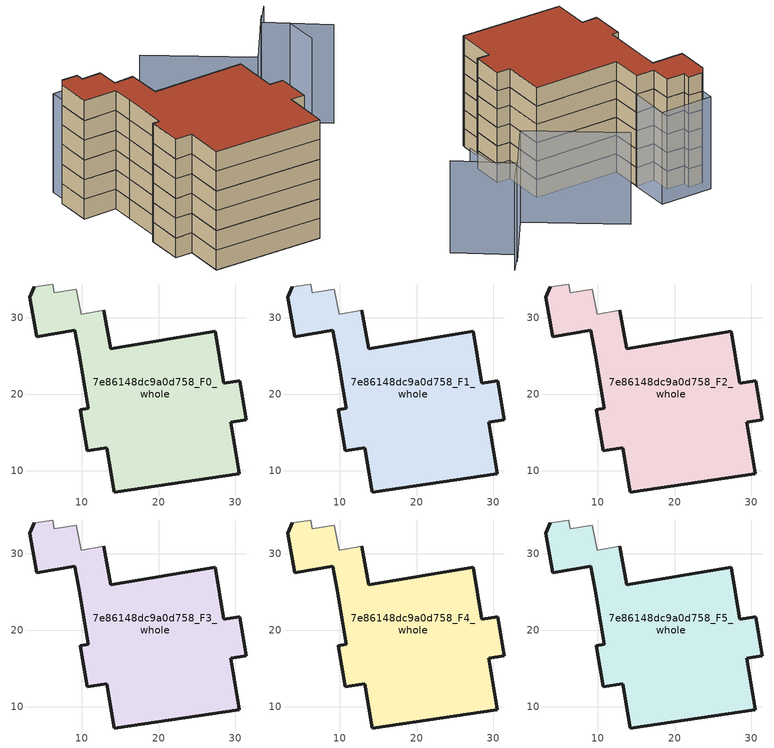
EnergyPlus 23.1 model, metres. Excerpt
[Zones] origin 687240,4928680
7e86148dc9a0d758_F0_whole
 floor ground (EU_floor_Construction): 30.5,9.63 30.43,10.08 29.38,16.33 31.44,16.67 30.6,21.75 28.52,21.41 27.37,28.23 13.77,25.92 12.81,30.97 9.88,30.41 9.28,33.7 6.37,33.2 6.17,34.37 3.9,34.02 3.8,34 3.18,32.65 4.08,27.47 9.08,28.33 9.62,25.21 10.82,18.16 9.8,17.98 10.71,12.58 13.25,13.01 14.22,7.23 z0
 wall outside (EU_wall_Construction): 12.81,30.97 13.77,25.92 27.37,28.23 28.52,21.41 30.6,21.75 31.44,16.67 29.38,16.33 30.43,10.08 30.5,9.63 14.22,7.23 13.25,13.01 10.71,12.58 9.8,17.98 10.82,18.16 9.62,25.21 9.08,28.33 4.08,27.47 3.18,32.65 3.8,34 z0:3
 wall adiabatic (EU_wall_Construction): 3.8,34 3.9,34.02 6.17,34.37 6.37,33.2 9.28,33.7 9.88,30.41 12.81,30.97 z0:3
7e86148dc9a0d758_F1_whole
 floor to 7e86148dc9a0d758_F0_whole (EU_floor_Construction): 30.5,9.63 30.43,10.08 29.38,16.33 31.44,16.67 30.6,21.75 28.52,21.41 27.37,28.23 13.77,25.92 12.81,30.97 9.88,30.41 9.28,33.7 6.37,33.2 6.17,34.37 3.9,34.02 3.8,34 3.18,32.65 4.08,27.47 9.08,28.33 9.62,25.21 10.82,18.16 9.8,17.98 10.71,12.58 13.25,13.01 14.22,7.23 z3
 wall outside (EU_wall_Construction): 12.81,30.97 13.77,25.92 27.37,28.23 28.52,21.41 30.6,21.75 31.44,16.67 29.38,16.33 30.43,10.08 30.5,9.63 14.22,7.23 13.25,13.01 10.71,12.58 9.8,17.98 10.82,18.16 9.62,25.21 9.08,28.33 4.08,27.47 3.18,32.65 3.8,34 z3:6
 wall adiabatic (EU_wall_Construction): 3.8,34 3.9,34.02 6.17,34.37 6.37,33.2 9.28,33.7 9.88,30.41 12.81,30.97 z3:6
7e86148dc9a0d758_F2_whole
 floor to 7e86148dc9a0d758_F1_whole (EU_floor_Construction): 30.5,9.63 30.43,10.08 29.38,16.33 31.44,16.67 30.6,21.75 28.52,21.41 27.37,28.23 13.77,25.92 12.81,30.97 9.88,30.41 9.28,33.7 6.37,33.2 6.17,34.37 3.9,34.02 3.8,34 3.18,32.65 4.08,27.47 9.08,28.33 9.62,25.21 10.82,18.16 9.8,17.98 10.71,12.58 13.25,13.01 14.22,7.23 z6
 wall outside (EU_wall_Construction): 12.81,30.97 13.77,25.92 27.37,28.23 28.52,21.41 30.6,21.75 31.44,16.67 29.38,16.33 30.43,10.08 30.5,9.63 14.22,7.23 13.25,13.01 10.71,12.58 9.8,17.98 10.82,18.16 9.62,25.21 9.08,28.33 4.08,27.47 3.18,32.65 3.8,34 z6:9
 wall adiabatic (EU_wall_Construction): 3.8,34 3.9,34.02 6.17,34.37 6.37,33.2 9.28,33.7 9.88,30.41 12.81,30.97 z6:9
7e86148dc9a0d758_F3_whole
 floor to 7e86148dc9a0d758_F2_whole (EU_floor_Construction): 30.5,9.63 30.43,10.08 29.38,16.33 31.44,16.67 30.6,21.75 28.52,21.41 27.37,28.23 13.77,25.92 12.81,30.97 9.88,30.41 9.28,33.7 6.37,33.2 6.17,34.37 3.9,34.02 3.8,34 3.18,32.65 4.08,27.47 9.08,28.33 9.62,25.21 10.82,18.16 9.8,17.98 10.71,12.58 13.25,13.01 14.22,7.23 z9
 wall outside (EU_wall_Construction): 12.81,30.97 13.77,25.92 27.37,28.23 28.52,21.41 30.6,21.75 31.44,16.67 29.38,16.33 30.43,10.08 30.5,9.63 14.22,7.23 13.25,13.01 10.71,12.58 9.8,17.98 10.82,18.16 9.62,25.21 9.08,28.33 4.08,27.47 3.18,32.65 3.8,34 z9:12
 wall adiabatic (EU_wall_Construction): 3.8,34 3.9,34.02 6.17,34.37 6.37,33.2 9.28,33.7 9.88,30.41 12.81,30.97 z9:12
7e86148dc9a0d758_F4_whole
 floor to 7e86148dc9a0d758_F3_whole (EU_floor_Construction): 30.5,9.63 30.43,10.08 29.38,16.33 31.44,16.67 30.6,21.75 28.52,21.41 27.37,28.23 13.77,25.92 12.81,30.97 9.88,30.41 9.28,33.7 6.37,33.2 6.17,34.37 3.9,34.02 3.8,34 3.18,32.65 4.08,27.47 9.08,28.33 9.62,25.21 10.82,18.16 9.8,17.98 10.71,12.58 13.25,13.01 14.22,7.23 z12
 wall outside (EU_wall_Construction): 12.81,30.97 13.77,25.92 27.37,28.23 28.52,21.41 30.6,21.75 31.44,16.67 29.38,16.33 30.43,10.08 30.5,9.63 14.22,7.23 13.25,13.01 10.71,12.58 9.8,17.98 10.82,18.16 9.62,25.21 9.08,28.33 4.08,27.47 3.18,32.65 3.8,34 z12:15
 wall adiabatic (EU_wall_Construction): 3.8,34 3.9,34.02 6.17,34.37 6.37,33.2 9.28,33.7 9.88,30.41 12.81,30.97 z12:15
7e86148dc9a0d758_F5_whole
 floor to 7e86148dc9a0d758_F4_whole (EU_floor_Construction): 30.5,9.63 30.43,10.08 29.38,16.33 31.44,16.67 30.6,21.75 28.52,21.41 27.37,28.23 13.77,25.92 12.81,30.97 9.88,30.41 9.28,33.7 6.37,33.2 6.17,34.37 3.9,34.02 3.8,34 3.18,32.65 4.08,27.47 9.08,28.33 9.62,25.21 10.82,18.16 9.8,17.98 10.71,12.58 13.25,13.01 14.22,7.23 z15
 wall outside (EU_wall_Construction): 12.81,30.97 13.77,25.92 27.37,28.23 28.52,21.41 30.6,21.75 31.44,16.67 29.38,16.33 30.43,10.08 30.5,9.63 14.22,7.23 13.25,13.01 10.71,12.58 9.8,17.98 10.82,18.16 9.62,25.21 9.08,28.33 4.08,27.47 3.18,32.65 3.8,34 z15:18
 wall adiabatic (EU_wall_Construction): 3.8,34 3.9,34.02 6.17,34.37 6.37,33.2 9.28,33.7 9.88,30.41 12.81,30.97 z15:18
 roof outside (EU_roof_Construction): 27.37,28.23 28.52,21.41 30.6,21.75 31.44,16.67 29.38,16.33 30.43,10.08 30.5,9.63 14.22,7.23 13.25,13.01 10.71,12.58 9.8,17.98 10.82,18.16 9.62,25.21 9.08,28.33 4.08,27.47 3.18,32.65 3.8,34 3.9,34.02 6.17,34.37 6.37,33.2 9.28,33.7 9.88,30.41 12.81,30.97 13.77,25.92 z18
shading: 41.28,35.79 40.32,40.82 / 37.79,44.36 32.55,33.94 / 32.55,33.94 18.42,41.06 / 45.49,37.99 37.01,42.62 / 37.01,42.62 39.2,46.64 / 3.45,36.07 11.77,37.47 / 11.77,37.47 12.87,30.92 / 12.87,30.92 4.55,29.52 / 4.55,29.52 3.45,36.07 z0:15
[Building]
EU S2 Campaign: North Axis=0; Terrain=City; Solar Distribution=FullExterior
[Site:Location]
Bologna: Latitude=44.5; Longitude=11.25; Time Zone=1; Elevation=37
[SizingPeriod:WeatherFileDays]
AnnualSizingPeriod: Begin Month=1; Begin Day of Month=1; End Month=12; End Day of Month=31; Day of Week for Start Day=Monday; Use Weather File Daylight Saving Period=No; Use Weather File Rain and Snow Indicators=No
[MATERIAL]
EU_InternalMass_Material: Roughness=MediumRough; Thickness=0.1; Conductivity=1; Density=1800; Specific Heat=900; Thermal Absorptance=0.9; Solar Absorptance=0.7; Visible Absorptance=0.7
[MATERIAL:NOMASS] Roughness=MediumRough; Thermal Absorptance=0.9; Solar Absorptance=0.7; Visible Absorptance=0.7
Name | Thermal Resistance
EU_wall_NoMass | 0.905828
EU_roof_NoMass | 0.37593
EU_floor_NoMass | 0.67114
[CONSTRUCTION]
EU_wall_Construction: EU_wall_NoMass
EU_roof_Construction: EU_roof_NoMass
EU_floor_Construction: EU_floor_NoMass
EU_InternalMass_Construction: EU_InternalMass_Material
[ZONE] Type=1; Multiplier=1; Ceiling Height=autocalculate; Volume=1195.61; Floor Area=autocalculate; Part of Total Floor Area=Yes
7e86148dc9a0d758_F0_whole; 7e86148dc9a0d758_F1_whole; 7e86148dc9a0d758_F2_whole; 7e86148dc9a0d758_F3_whole; 7e86148dc9a0d758_F4_whole; 7e86148dc9a0d758_F5_whole
[INTERNALMASS] Construction=EU_InternalMass_Construction; Surface Area=398.536
Name | Zone or ZoneList
7e86148dc9a0d758_F0_whole_EU_InternalMass | 7e86148dc9a0d758_F0_whole
7e86148dc9a0d758_F1_whole_EU_InternalMass | 7e86148dc9a0d758_F1_whole
7e86148dc9a0d758_F2_whole_EU_InternalMass | 7e86148dc9a0d758_F2_whole
7e86148dc9a0d758_F3_whole_EU_InternalMass | 7e86148dc9a0d758_F3_whole
7e86148dc9a0d758_F4_whole_EU_InternalMass | 7e86148dc9a0d758_F4_whole
7e86148dc9a0d758_F5_whole_EU_InternalMass | 7e86148dc9a0d758_F5_whole
[OTHEREQUIPMENT] Fuel Type=Electricity; Design Level Calculation Method=Watts/Area; Power per Zone Floor Area=1; Fraction Latent=0; Fraction Radiant=0; Fraction Lost=0; Carbon Dioxide Generation Rate=0; EndUse Subcategory=EU_Step8_InternalGains
Name | Zone or ZoneList or Space or SpaceList | Schedule
EU_Step8_InternalGain_7e86148dc9a0d758_F0_whole_f000 | 7e86148dc9a0d758_F0_whole | EU_Step8_GainSchedule_7e86148dc9a0d758_F0_whole_f000
EU_Step8_InternalGain_7e86148dc9a0d758_F1_whole_f000 | 7e86148dc9a0d758_F1_whole | EU_Step8_GainSchedule_7e86148dc9a0d758_F1_whole_f000
EU_Step8_InternalGain_7e86148dc9a0d758_F2_whole_f000 | 7e86148dc9a0d758_F2_whole | EU_Step8_GainSchedule_7e86148dc9a0d758_F2_whole_f000
EU_Step8_InternalGain_7e86148dc9a0d758_F3_whole_f000 | 7e86148dc9a0d758_F3_whole | EU_Step8_GainSchedule_7e86148dc9a0d758_F3_whole_f000
EU_Step8_InternalGain_7e86148dc9a0d758_F4_whole_f000 | 7e86148dc9a0d758_F4_whole | EU_Step8_GainSchedule_7e86148dc9a0d758_F4_whole_f000
EU_Step8_InternalGain_7e86148dc9a0d758_F5_whole_f000 | 7e86148dc9a0d758_F5_whole | EU_Step8_GainSchedule_7e86148dc9a0d758_F5_whole_f000
[ZONEVENTILATION:DESIGNFLOWRATE] Schedule=EU_AlwaysOn; Design Flow Rate Calculation Method=AirChanges/Hour; Air Changes per Hour=0.73129; Ventilation Type=Natural; Fan Pressure Rise=0; Fan Total Efficiency=1; Constant Term Coefficient=1; Temperature Term Coefficient=0; Velocity Term Coefficient=0; Velocity Squared Term Coefficient=0; Minimum Indoor Temperature=-100; Maximum Indoor Temperature=100; Delta Temperature=-100; Minimum Outdoor Temperature=-100; Maximum Outdoor Temperature=100; Maximum Wind Speed=40
Name | Zone or ZoneList or Space or SpaceList
EU_ConstantAir_7e86148dc9a0d758_F0_whole | 7e86148dc9a0d758_F0_whole
EU_ConstantAir_7e86148dc9a0d758_F1_whole | 7e86148dc9a0d758_F1_whole
EU_ConstantAir_7e86148dc9a0d758_F2_whole | 7e86148dc9a0d758_F2_whole
EU_ConstantAir_7e86148dc9a0d758_F3_whole | 7e86148dc9a0d758_F3_whole
EU_ConstantAir_7e86148dc9a0d758_F4_whole | 7e86148dc9a0d758_F4_whole
EU_ConstantAir_7e86148dc9a0d758_F5_whole | 7e86148dc9a0d758_F5_whole
[HVACTEMPLATE:THERMOSTAT] Constant Heating Setpoint=20; Constant Cooling Setpoint=50
EU_HeatOnly_7e86148dc9a0d758_F0_whole; EU_HeatOnly_7e86148dc9a0d758_F1_whole; EU_HeatOnly_7e86148dc9a0d758_F2_whole; EU_HeatOnly_7e86148dc9a0d758_F3_whole; EU_HeatOnly_7e86148dc9a0d758_F4_whole; EU_HeatOnly_7e86148dc9a0d758_F5_whole
[HVACTEMPLATE:ZONE:IDEALLOADSAIRSYSTEM] System Availability Schedule=EU_AlwaysOn; Maximum Heating Supply Air Temperature=50; Minimum Cooling Supply Air Temperature=13; Maximum Heating Supply Air Humidity Ratio=0.0156; Minimum Cooling Supply Air Humidity Ratio=0.0077; Heating Limit=NoLimit; Cooling Limit=NoLimit; Heating Availability Schedule=EU_AlwaysOn; Cooling Availability Schedule=EU_CoolingOff; Dehumidification Control Type=ConstantSensibleHeatRatio; Cooling Sensible Heat Ratio=0.7; Dehumidification Setpoint=60; Humidification Control Type=None; Humidification Setpoint=30; Outdoor Air Method=None; Outdoor Air Flow Rate per Person=0.00944; Outdoor Air Flow Rate per Zone Floor Area=0; Outdoor Air Flow Rate per Zone=0; Demand Controlled Ventilation Type=None; Outdoor Air Economizer Type=NoEconomizer; Heat Recovery Type=None; Sensible Heat Recovery Effectiveness=0.7; Latent Heat Recovery Effectiveness=0.65
Name | Template Thermostat
7e86148dc9a0d758_F0_whole | EU_HeatOnly_7e86148dc9a0d758_F0_whole
7e86148dc9a0d758_F1_whole | EU_HeatOnly_7e86148dc9a0d758_F1_whole
7e86148dc9a0d758_F2_whole | EU_HeatOnly_7e86148dc9a0d758_F2_whole
7e86148dc9a0d758_F3_whole | EU_HeatOnly_7e86148dc9a0d758_F3_whole
7e86148dc9a0d758_F4_whole | EU_HeatOnly_7e86148dc9a0d758_F4_whole
7e86148dc9a0d758_F5_whole | EU_HeatOnly_7e86148dc9a0d758_F5_whole
[SIZING:ZONE] Zone Cooling Design Supply Air Temperature Input Method=SupplyAirTemperature; Zone Cooling Design Supply Air Temperature=13; Zone Heating Design Supply Air Temperature Input Method=SupplyAirTemperature; Zone Heating Design Supply Air Temperature=50; Zone Cooling Design Supply Air Humidity Ratio=0.008; Zone Heating Design Supply Air Humidity Ratio=0.008; Cooling Design Air Flow Method=DesignDay; Cooling Design Air Flow Rate=0; Cooling Minimum Air Flow per Zone Floor Area=0.000762; Cooling Minimum Air Flow=0; Cooling Minimum Air Flow Fraction=0.2; Heating Design Air Flow Method=DesignDay; Heating Design Air Flow Rate=0; Heating Maximum Air Flow per Zone Floor Area=0.002032; Heating Maximum Air Flow=0.141576; Heating Maximum Air Flow Fraction=0.3; Account for Dedicated Outdoor Air System=No; Dedicated Outdoor Air System Control Strategy=NeutralSupplyAir; Dedicated Outdoor Air Low Setpoint Temperature for Design=autosize; Dedicated Outdoor Air High Setpoint Temperature for Design=autosize; Zone Load Sizing Method=Sensible Load Only No Latent Load; Zone Latent Cooling Design Supply Air Humidity Ratio Input Method=HumidityRatioDifference; Zone Cooling Design Supply Air Humidity Ratio Difference=0.005; Zone Latent Heating Design Supply Air Humidity Ratio Input Method=HumidityRatioDifference; Zone Humidification Design Supply Air Humidity Ratio Difference=0.005
7e86148dc9a0d758_F0_whole; 7e86148dc9a0d758_F1_whole; 7e86148dc9a0d758_F2_whole; 7e86148dc9a0d758_F3_whole; 7e86148dc9a0d758_F4_whole; 7e86148dc9a0d758_F5_whole
[SCHEDULE:CONSTANT]
Name | Hourly Value
EU_AlwaysOn | 1
EU_CoolingOff | 0
[SCHEDULE:FILE] Column Number=1; Rows to Skip at Top=0; Number of Hours of Data=8760; Column Separator=Comma; Interpolate to Timestep=No; Minutes per Item=60; Adjust Schedule for Daylight Savings=Yes
Name | File
EU_Step8_GainSchedule_7e86148dc9a0d758_F0_whole_f000 | ../../schedules/7e86148dc9a0d758/7e86148dc9a0d758_F0_whole_f000_gain.csv
EU_Step8_GainSchedule_7e86148dc9a0d758_F1_whole_f000 | ../../schedules/7e86148dc9a0d758/7e86148dc9a0d758_F1_whole_f000_gain.csv
EU_Step8_GainSchedule_7e86148dc9a0d758_F2_whole_f000 | ../../schedules/7e86148dc9a0d758/7e86148dc9a0d758_F2_whole_f000_gain.csv
EU_Step8_GainSchedule_7e86148dc9a0d758_F3_whole_f000 | ../../schedules/7e86148dc9a0d758/7e86148dc9a0d758_F3_whole_f000_gain.csv
EU_Step8_GainSchedule_7e86148dc9a0d758_F4_whole_f000 | ../../schedules/7e86148dc9a0d758/7e86148dc9a0d758_F4_whole_f000_gain.csv
EU_Step8_GainSchedule_7e86148dc9a0d758_F5_whole_f000 | ../../schedules/7e86148dc9a0d758/7e86148dc9a0d758_F5_whole_f000_gain.csv
